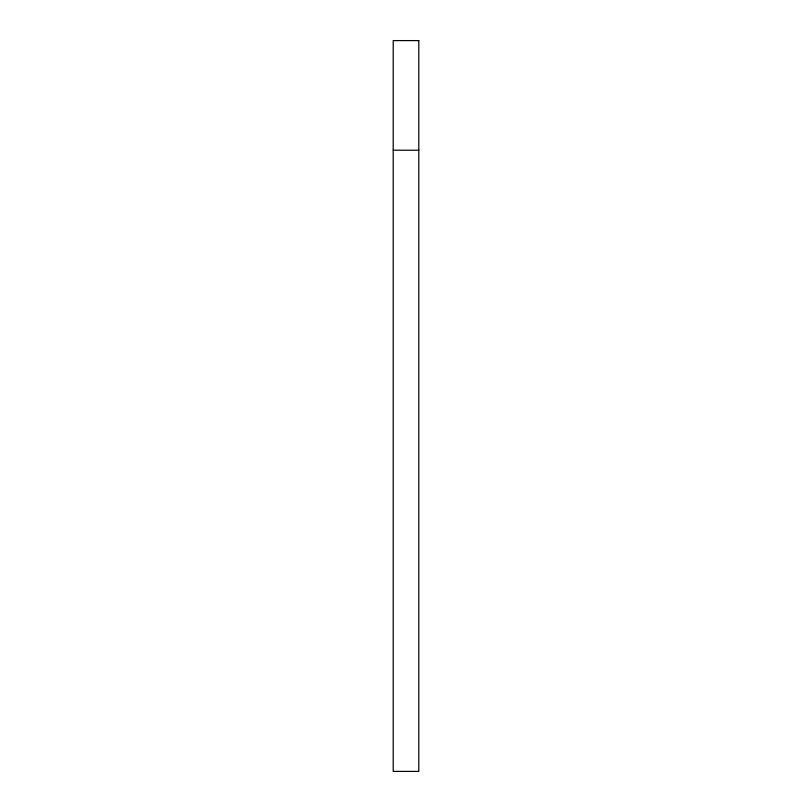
<?xml version="1.0" encoding="UTF-8"?>
<svg xmlns="http://www.w3.org/2000/svg" width="812" height="812" viewBox="0 0 812 812"><rect width="100%" height="100%" fill="white"/><g stroke="black" fill="none" stroke-linecap="round" stroke-linejoin="round"><path stroke-width="1.22" d="M393.211 150.22L418.789 150.22M418.789 40.6L393.211 40.6L393.211 771.4L418.789 771.4L418.789 40.6"/></g></svg>
